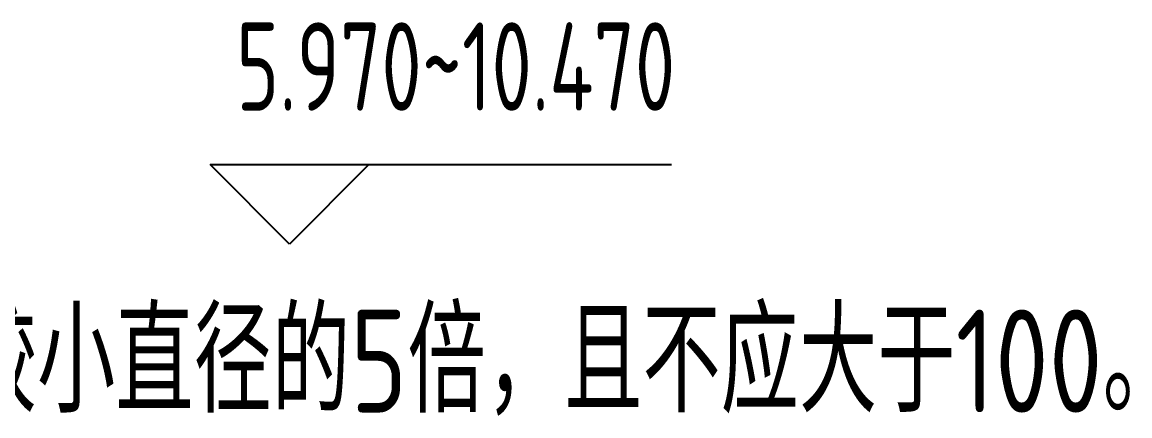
# Model space of a CAD drawing. Extents: x -2331248 to -1198620, y -977263 to -545844.
# Drawn here: x -1737300 to -1732597, y -666185 to -664512 of the extents above; entities that cross this region are included whole.
import ezdxf
from ezdxf.enums import TextEntityAlignment as Align

# ---------------------------------------------------------------- set-up
doc = ezdxf.new("R2010")
doc.units = 0
doc.header["$LTSCALE"] = 1000
doc.header["$MEASUREMENT"] = 0
doc.layers.get('0').update_dxf_attribs({"linetype": 'CONTINUOUS'})
doc.layers.add('TEXT', color=7, linetype='CONTINUOUS')
doc.layers.add('THIN', color=7, linetype='CONTINUOUS')
doc.styles.add('STYLE3', font='tssdeng.shx', dxfattribs={"bigfont": 'tssdchn.shx'})
doc.styles.add('TSSD_REIN', font='Tssdeng.shx', dxfattribs={"width": 0.7, "bigfont": 'hztxt.shx'})

msp = doc.modelspace()

# ---------------------------------------------------------------- linework, layer by layer
at = {"layer": 'THIN'}
for p, q in [((-1736165.2, -665455.2, 544.7), (-1736502.7, -665117.7, 544.7)), ((-1736502.7, -665117.7, 544.7), (-1734543, -665117.7, 544.7)), ((-1735827.7, -665117.7, 544.7), (-1736165.2, -665455.2, 544.7))]:
    msp.add_line(p, q, dxfattribs=at)

# ---------------------------------------------------------------- texts
at = {"style": 'STYLE3', "width": 0.8}
msp.add_text('注：柱纵筋搭接范围内箍筋间距不应大于搭接钢筋较小直径的5倍，且不应大于100。', height=437.5, dxfattribs=at).set_placement((-1744884.9, -666171.1))
at = {"layer": 'TEXT', "style": 'TSSD_REIN', "width": 0.7}
msp.add_text('5.970~10.470', height=375, dxfattribs=at).set_placement((-1736390.9, -665000.8, 544.7), align=Align.BOTTOM_LEFT)

doc.saveas('drawing.dxf')
